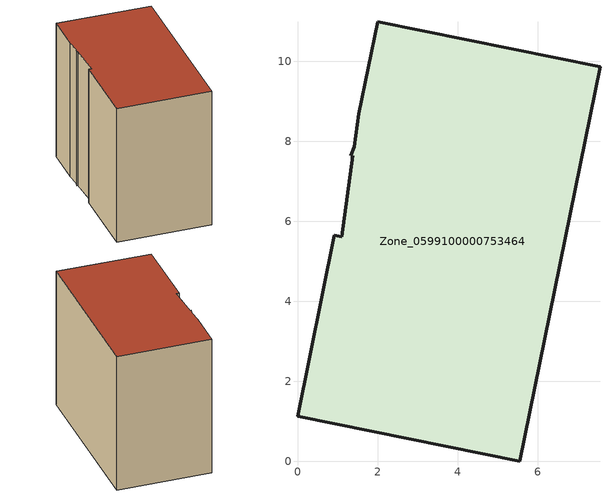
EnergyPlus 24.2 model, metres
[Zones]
Zone_0599100000753464
 floor ground (C_G): 1.53,8.68 2,10.99 7.56,9.86 5.56,0 0,1.13 0.92,5.65 1.1,5.61 1.39,7.63 1.33,7.64 1.42,7.86 z0
 wall outside (C_F): 7.56,9.86 2,10.99 1.53,8.68 1.42,7.86 1.33,7.64 1.39,7.63 1.1,5.61 0.92,5.65 0,1.13 5.56,0 7.56,9.86 z0:8.66
 roof outside (C_R): 2,10.99 1.53,8.68 1.42,7.86 1.33,7.64 1.39,7.63 1.1,5.61 0.92,5.65 0,1.13 5.56,0 7.56,9.86 z8.66
[BUILDING]
Pand.0599100000753464: North Axis=0; Terrain=City; Loads Convergence Tolerance Value=0.04; Temperature Convergence Tolerance Value=0.4; Solar Distribution=FullExterior; Maximum Number of Warmup Days=25; Minimum Number of Warmup Days=1
[Site:Location]
Rotterdam.The.Hague.AP_ZH_NLD Design_Conditions: Latitude=51.96; Longitude=4.45; Time Zone=1; Elevation=-4.5
[SITE:GROUNDTEMPERATURE:BUILDINGSURFACE]
18, 18, 18, 18, 18, 18, 18, 18, 18, 18, 18, 18
[MATERIAL] Thermal Absorptance=0.9; Solar Absorptance=0.7; Visible Absorptance=0.7
Name | Roughness | Thickness | Conductivity | Density | Specific Heat
G.TC.2006-2014 | MediumSmooth | 0.15 | 0.06 | 540 | 1210
F.TC.2006-2014 | Rough | 0.3 | 0.12 | 1920 | 840
R.TC.2006-2014 | MediumRough | 0.2 | 0.08 | 1500 | 1000
[CONSTRUCTION]
C_G: G.TC.2006-2014
C_F: F.TC.2006-2014
C_R: R.TC.2006-2014
[ZONE]
Zone_0599100000753464: Type=1; Multiplier=1; Ceiling Height=Autocalculate; Volume=Autocalculate; Floor Area=autocalculate; Part of Total Floor Area=Yes
[ZONEINFILTRATION:DESIGNFLOWRATE]
Infil_Zone_0599100000753464: Zone or ZoneList or Space or SpaceList=Zone_0599100000753464; Schedule=AlwaysOn; Design Flow Rate Calculation Method=Flow/Area; Flow Rate per Floor Area=0.0015; Constant Term Coefficient=1; Temperature Term Coefficient=0; Velocity Term Coefficient=0; Velocity Squared Term Coefficient=0
[HVACTEMPLATE:ZONE:IDEALLOADSAIRSYSTEM]
Zone_0599100000753464: Maximum Heating Supply Air Temperature=50; Minimum Cooling Supply Air Temperature=13; Maximum Heating Supply Air Humidity Ratio=0.0156; Minimum Cooling Supply Air Humidity Ratio=0.0077; Heating Limit=NoLimit; Cooling Limit=NoLimit; Dehumidification Control Type=ConstantSensibleHeatRatio; Cooling Sensible Heat Ratio=0.7; Dehumidification Setpoint=60; Humidification Control Type=None; Humidification Setpoint=30; Outdoor Air Method=None; Outdoor Air Flow Rate per Person=0.00944; Outdoor Air Flow Rate per Zone Floor Area=0; Outdoor Air Flow Rate per Zone=0; Demand Controlled Ventilation Type=None; Outdoor Air Economizer Type=NoEconomizer; Heat Recovery Type=None; Sensible Heat Recovery Effectiveness=0.7; Latent Heat Recovery Effectiveness=0.65
[ZONECONTROL:THERMOSTAT]
ThermostatControl_Zone_0599100000753464: Zone or ZoneList=Zone_0599100000753464; Control Type Schedule=DualSetpointControlType; Control 1=Thermostat_Zone_0599100000753464; Temperature Difference Between Cutout And Setpoint=0
[THERMOSTATSETPOINT:DUALSETPOINT]
Thermostat_Zone_0599100000753464: Heating Setpoint Temperature Schedule=HeatingSetpoint_Zone_0599100000753464; Cooling Setpoint Temperature Schedule=CoolingSetpoint_Zone_0599100000753464
[SCHEDULE:COMPACT]
HeatingSetpoint_Zone_0599100000753464: Through: 12/31, For: AllDays, Until: 24:00, 21
CoolingSetpoint_Zone_0599100000753464: Through: 12/31, For: AllDays, Until: 24:00, 24
DualSetpointControlType: Through: 12/31, For: AllDays, Until: 24:00, 4
AlwaysOn: Through: 12/31, For: AllDays, Until: 24:00, 1
